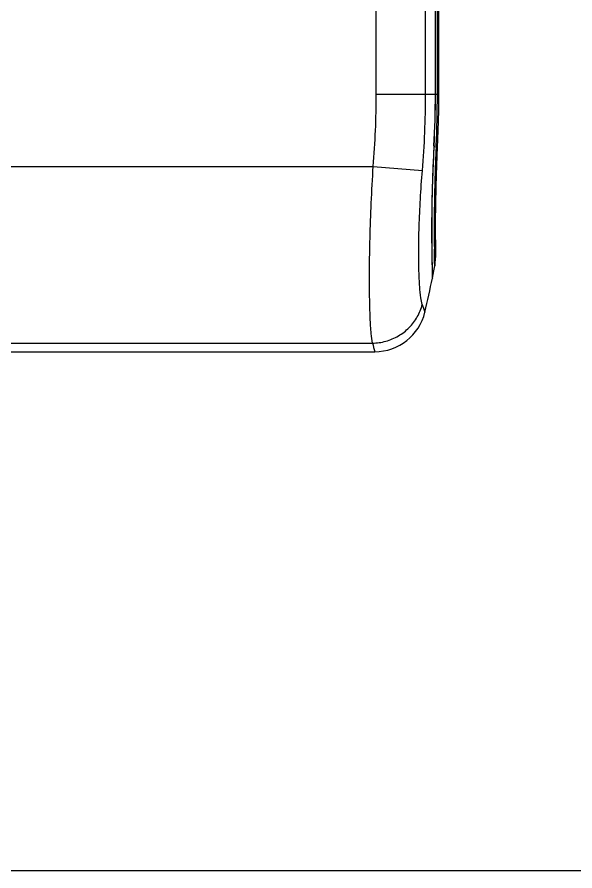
# Model space of a CAD drawing. Header units: millimetres. Extents: x 1786 to 4177, y -2705 to -1639.
# Drawn here: x 3881.2 to 3919.1, y -1898.6 to -1840.6 of the extents above; entities that cross this region are included whole.
import ezdxf

# ---------------------------------------------------------------- set-up
doc = ezdxf.new("R2010")
doc.units = ezdxf.units.MM

# ---------------------------------------------------------------- blocks, each defined once
blk = doc.blocks.new('*u4')
at = {"layer": 'Defpoints', "color": 2}
blk.add_lwpolyline([(-135.77, 94.941), (135.77, 94.941), (135.77, -94.941), (-135.77, -94.941)], close=True, dxfattribs=at)
blk = doc.blocks.new('*u201')
at = {"color": 7, "linetype": 'Continuous'}
for p, q in [((-85.519, 52.8), (-85.519, 157.8)), ((-82.167, 52.8), (-82.167, 157.8)), ((-81.501, 52.8), (-81.501, 157.8)), ((-81.497, 52.8), (-81.497, 157.8)), ((-81.367, 52.8), (-81.367, 157.8)), ((-81.266, 52.8), (-81.266, 157.8)), ((-85.519, 52.8), (-81.501, 52.8)), ((-81.497, 52.8), (-81.266, 52.8)), ((-81.275, 51.674), (-81.266, 52.8)), ((-81.307, 50.312), (-81.274, 51.696)), ((-81.353, 49.181), (-81.307, 50.334)), ((-81.451, 49.185), (-81.463, 48.94)), ((-81.451, 49.185), (-81.446, 49.294)), ((-81.405, 47.974), (-81.351, 49.223)), ((-153.229, 47.9), (-85.723, 47.9)), ((-85.723, 47.9), (-82.382, 47.621)), ((-81.45, 46.551), (-81.404, 47.986)), ((-81.476, 45.252), (-81.449, 46.576)), ((-81.486, 44.129), (-81.475, 45.296)), ((-81.485, 43.22), (-81.486, 44.185)), ((-81.48, 42.557), (-81.486, 43.274)), ((-81.473, 42.025), (-81.481, 42.594)), ((-81.73, 41.129), (-81.723, 40.847)), ((-81.702, 40.331), (-81.548, 41.133)), ((-153.174, 35.88), (-85.778, 35.88)), ((-153.334, 35.3), (-85.618, 35.3))]:
    blk.add_line(p, q, dxfattribs=at)
for centre, radius, start, end in [((-144.476, 52.8), 58.957, 355.2329, 0), ((-144.476, 52.8), 62.309, 355.23258, 0), ((-144.476, 52.8), 62.974, 356.81396, 0), ((-144.476, 52.8), 62.979, 356.81419, 0), ((-158.133, 52.799), 76.767, 357.38299, 0.00063), ((14.768, 43.624), 96.348, 180.80716, 181.05485), ((35.504, 44.017), 117.088, 181.06038, 181.4113), ((-85.973, 41.953), 4.5, 349.49673, 0.90787), ((-13.504, 42.451), 68.238, 181.34698, 181.69618), ((-144.476, 52.8), 64, 346.62019, 348.73779), ((-47.816, 41.459), 33.912, 181.7366, 181.95717), ((103.401, 101.652), 196.228, 198.76937, 198.93118), ((-85.618, 38.8), 3.5, 270.00014, 346.6201), ((157.985, 102.757), 252.77, 195.34189, 195.47825)]:
    blk.add_arc(centre, radius, start, end, dxfattribs=at)
for points, start_tangent, end_tangent in [([(-81.599, 49.3), (-81.674, 47.739), (-81.724, 46.234), (-81.75, 44.826), (-81.758, 43.55), (-81.752, 42.44), (-81.739, 41.528), (-81.73, 41.129)], (-0.055578, -0.998454), (0.02292, -0.999737)), ([(-81.595, 49.3), (-81.678, 47.514), (-81.725, 46.013), (-81.746, 44.786), (-81.753, 43.766), (-81.752, 42.911), (-81.745, 42.187), (-81.735, 41.57), (-81.725, 41.065), (-81.715, 40.685), (-81.709, 40.445)], (-0.05557, -0.998455), (0.030764, -0.999527)), ([(-81.463, 48.94), (-81.474, 48.689), (-81.485, 48.433), (-81.495, 48.174), (-81.505, 47.911), (-81.514, 47.647), (-81.523, 47.385), (-81.531, 47.135), (-81.538, 46.881), (-81.546, 46.604), (-81.553, 46.307), (-81.56, 45.991), (-81.566, 45.653), (-81.571, 45.292), (-81.576, 44.908), (-81.579, 44.5), (-81.581, 44.072), (-81.581, 43.627), (-81.58, 43.172), (-81.576, 42.714), (-81.57, 42.266), (-81.564, 41.85), (-81.556, 41.493), (-81.55, 41.232), (-81.548, 41.133), (-81.55, 41.232), (-81.556, 41.493), (-81.564, 41.85), (-81.57, 42.266)], (-0.045249, -0.998976), (-0.014193, 0.999899)), ([(-81.451, 49.185), (-81.354, 49.217)], (0.986752, 0.162236), (-0.062706, 0.998032)), ([(-81.354, 49.217), (-81.355, 49.221)], (-0.062706, 0.998032), (-0.431855, 0.901943)), ([(-85.778, 35.88), (-85.863, 36.528), (-85.929, 37.584), (-85.969, 39.041), (-85.976, 40.868), (-85.94, 43.013), (-85.855, 45.408), (-85.723, 47.9)], (-0.204792, 0.978806), (0.06193, 0.998081)), ([(-82.392, 38.514), (-82.489, 38.965), (-82.566, 39.717), (-82.618, 40.782), (-82.634, 42.153), (-82.604, 43.8), (-82.52, 45.667), (-82.382, 47.621)], (-0.321508, 0.946907), (0.083086, 0.996542)), ([(-85.778, 35.88), (-84.864, 36.013), (-84.013, 36.375), (-83.286, 36.941), (-82.733, 37.671), (-82.392, 38.514)], (0.999877, 0.015711), (0.248075, 0.968741))]:
    blk.add_spline(points, degree=3, dxfattribs=dict(at, start_tangent=start_tangent, end_tangent=end_tangent))
at = {"layer": 'Defpoints', "xscale": 1.368000000000393, "yscale": 1.368000000000393, "zscale": 1.368000000000393}
blk.add_blockref('*u4', (0, 129.88), dxfattribs=at)

msp = doc.modelspace()

# ---------------------------------------------------------------- block references
msp.add_blockref('*u201', (3991.104, -1898.608))

doc.saveas('drawing.dxf')
